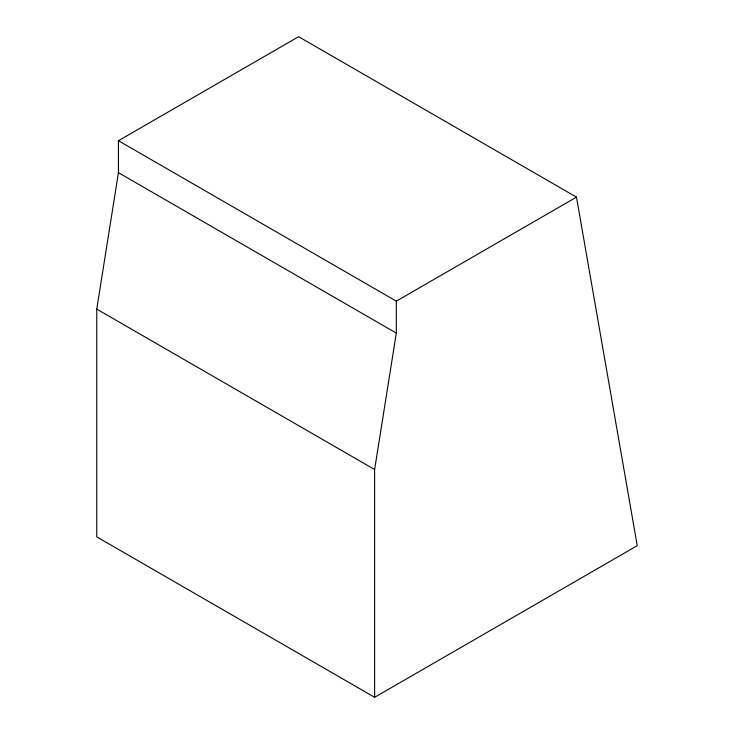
<?xml version="1.0" encoding="UTF-8"?>
<svg xmlns="http://www.w3.org/2000/svg" width="734" height="734" viewBox="0 0 734 734"><rect width="100%" height="100%" fill="white"/><g stroke="black" fill="none" stroke-linecap="round" stroke-linejoin="round"><path stroke-width="1.1" d="M96.75 309.097L118.44 172.673L118.44 140.717L298.61 36.7L576.484 197.134L637.25 545.674L374.624 697.3L96.75 536.866L96.75 309.097L374.624 469.521L374.624 697.3M374.624 469.521L396.314 333.108L396.314 301.151L118.44 140.717M396.314 301.151L576.484 197.134M118.44 172.673L396.314 333.108"/></g></svg>
